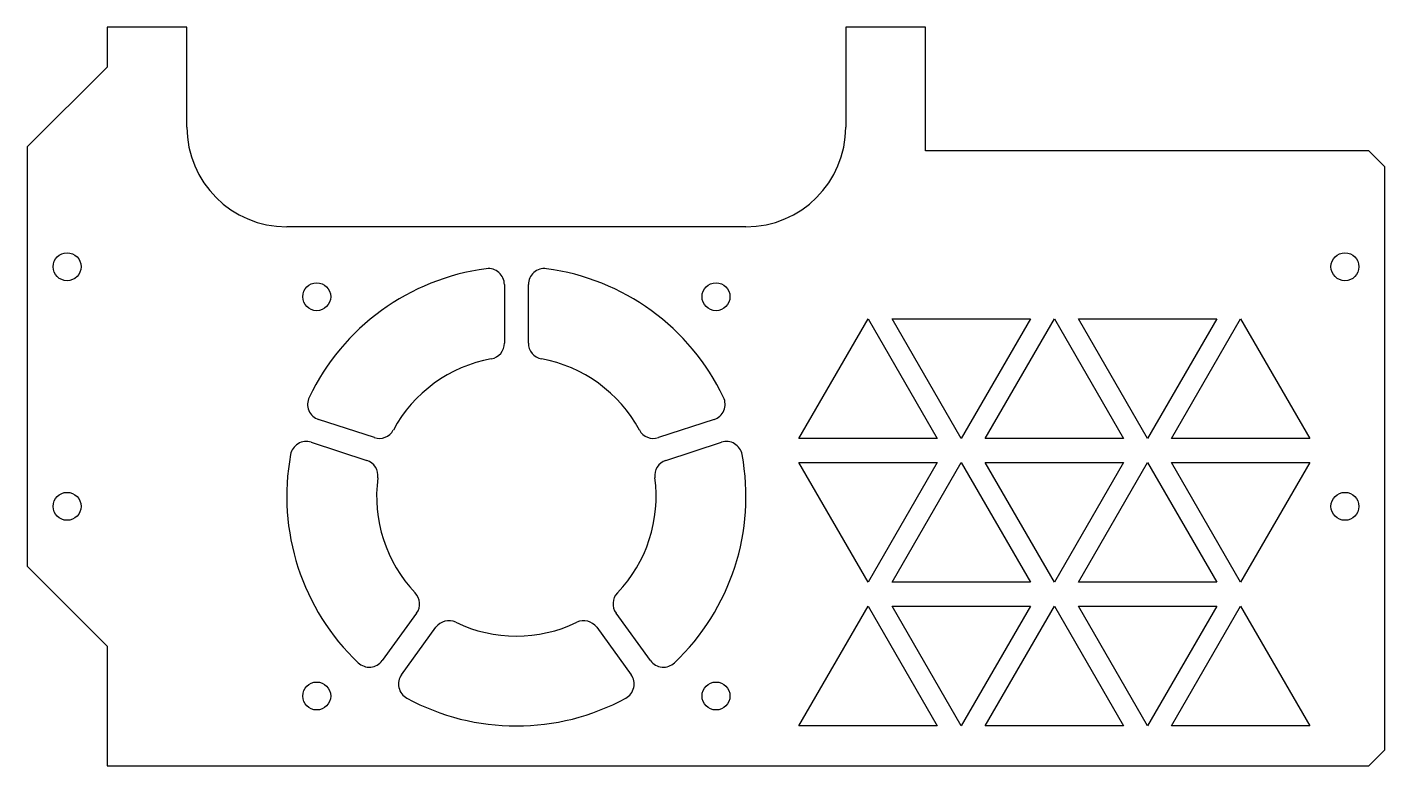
# Model space of a CAD drawing. Header units: millimetres. Extents: x -82 to 88, y -41 to 52.
import ezdxf

# ---------------------------------------------------------------- set-up
doc = ezdxf.new("R2010")
doc.units = ezdxf.units.MM

msp = doc.modelspace()

# ---------------------------------------------------------------- linework, layer by layer
for p, q in [((-61.84, 51.72), (-71.84, 51.72)), ((-71.84, 51.72), (-71.84, 46.72)), ((-61.84, 39.22), (-61.84, 51.72)), ((30.66, 51.72), (20.66, 51.72)), ((20.66, 51.72), (20.66, 39.22)), ((30.66, 36.22), (30.66, 51.72)), ((-71.84, 46.72), (-81.84, 36.72)), ((-81.84, 36.72), (-81.84, -15.78)), ((86.16, 36.22), (30.66, 36.22)), ((88.16, 34.22), (86.16, 36.22)), ((88.16, -38.78), (88.16, 34.22)), ((8.16, 26.72), (-49.34, 26.72)), ((-22.09, 19.49), (-22.09, 12.16)), ((-19.09, 12.16), (-19.09, 19.49)), ((14.8, 0.22), (23.46, 15.22)), ((23.46, 15.22), (32.12, 0.22)), ((35.12, 0.22), (26.46, 15.22)), ((26.46, 15.22), (43.78, 15.22)), ((43.78, 15.22), (35.12, 0.22)), ((38.12, 0.22), (46.78, 15.22)), ((46.78, 15.22), (55.44, 0.22)), ((58.44, 0.22), (49.78, 15.22)), ((49.78, 15.22), (67.1, 15.22)), ((67.1, 15.22), (58.44, 0.22)), ((61.44, 0.22), (70.1, 15.22)), ((70.1, 15.22), (78.76, 0.22)), ((-38.37, 0.33), (-45.35, 2.6)), ((4.16, 2.6), (-2.81, 0.33)), ((32.12, 0.22), (14.8, 0.22)), ((55.44, 0.22), (38.12, 0.22)), ((78.76, 0.22), (61.44, 0.22)), ((-46.28, -0.26), (-39.3, -2.52)), ((-1.89, -2.52), (5.09, -0.26)), ((23.46, -17.78), (14.8, -2.78)), ((14.8, -2.78), (32.12, -2.78)), ((32.12, -2.78), (23.46, -17.78)), ((26.46, -17.78), (35.12, -2.78)), ((35.12, -2.78), (43.78, -17.78)), ((38.12, -2.78), (55.44, -2.78)), ((46.78, -17.78), (38.12, -2.78)), ((55.44, -2.78), (46.78, -17.78)), ((49.78, -17.78), (58.44, -2.78)), ((58.44, -2.78), (67.1, -17.78)), ((70.1, -17.78), (61.44, -2.78)), ((61.44, -2.78), (78.76, -2.78)), ((78.76, -2.78), (70.1, -17.78)), ((-81.84, -15.78), (-71.84, -25.78)), ((43.78, -17.78), (26.46, -17.78)), ((67.1, -17.78), (49.78, -17.78)), ((-33.08, -21.66), (-37.4, -27.6)), ((-3.79, -27.6), (-8.1, -21.66)), ((14.8, -35.78), (23.46, -20.78)), ((23.46, -20.78), (32.12, -35.78)), ((35.12, -35.78), (26.46, -20.78)), ((26.46, -20.78), (43.78, -20.78)), ((43.78, -20.78), (35.12, -35.78)), ((38.12, -35.78), (46.78, -20.78)), ((46.78, -20.78), (55.44, -35.78)), ((58.44, -35.78), (49.78, -20.78)), ((49.78, -20.78), (67.1, -20.78)), ((67.1, -20.78), (58.44, -35.78)), ((61.44, -35.78), (70.1, -20.78)), ((70.1, -20.78), (78.76, -35.78)), ((-34.97, -29.36), (-30.66, -23.43)), ((-10.53, -23.43), (-6.22, -29.36)), ((-71.84, -25.78), (-71.84, -40.78)), ((32.12, -35.78), (14.8, -35.78)), ((55.44, -35.78), (38.12, -35.78)), ((78.76, -35.78), (61.44, -35.78)), ((86.16, -40.78), (88.16, -38.78)), ((-71.84, -40.78), (86.16, -40.78))]:
    msp.add_line(p, q)
for centre in [(-76.84, 21.72), (83.16, 21.72), (-45.59, 17.97), (4.41, 17.97), (-76.84, -8.28), (83.16, -8.28), (-45.59, -32.03), (4.41, -32.03)]:
    msp.add_circle(centre, 1.75)
for centre, radius, start, end in [((-49.34, 39.22), 12.5, 180, 270), ((8.16, 39.22), 12.5, 270, 360), ((-20.59, -7.03), 28.75, -262.4818, -205.5182), ((-24.09, 19.49), 2, 360, 457.5182), ((-17.09, 19.49), 2, 442.4818, 540), ((-20.59, -7.03), 28.75, -334.4818, -277.5182), ((-24.09, 12.16), 2, 280.3399, 360), ((-17.09, 12.16), 2, 180, 259.6601), ((-20.59, -7.03), 17.5, 100.3399, 151.6601), ((-20.59, -7.03), 17.5, 28.3399, 79.6601), ((-44.73, 4.5), 2, 154.4818, 252), ((3.55, 4.5), 2, 288, 385.5182), ((-37.76, 2.23), 2, 252, 331.6601), ((-3.43, 2.23), 2, 208.3399, 288), ((-46.9, -2.16), 2, 432, 529.5182), ((5.71, -2.16), 2, 370.4818, 468), ((-20.59, -7.03), 28.75, -190.4818, -133.5182), ((-39.92, -4.43), 2, 352.3399, 432), ((-1.27, -4.43), 2, 468, 547.6601), ((-20.59, -7.03), 28.75, -46.4818, 10.4818), ((-20.59, -7.03), 17.5, 172.3399, 223.6601), ((-20.59, -7.03), 17.5, 316.3399, 367.6601), ((-34.7, -20.49), 2, 324, 403.6601), ((-6.49, -20.49), 2, 496.3399, 576), ((-29.04, -24.6), 2, 424.3399, 504), ((-20.59, -7.03), 17.5, 244.3399, 295.6601), ((-12.15, -24.6), 2, 396, 475.6601), ((-39.01, -26.42), 2, 226.4818, 324), ((-2.17, -26.42), 2, 216, 313.5182), ((-33.35, -30.54), 2, 144, 241.5182), ((-7.84, -30.54), 2, 298.4818, 396), ((-20.59, -7.03), 28.75, -118.4818, -61.5182)]:
    msp.add_arc(centre, radius, start, end)

doc.saveas('drawing.dxf')
